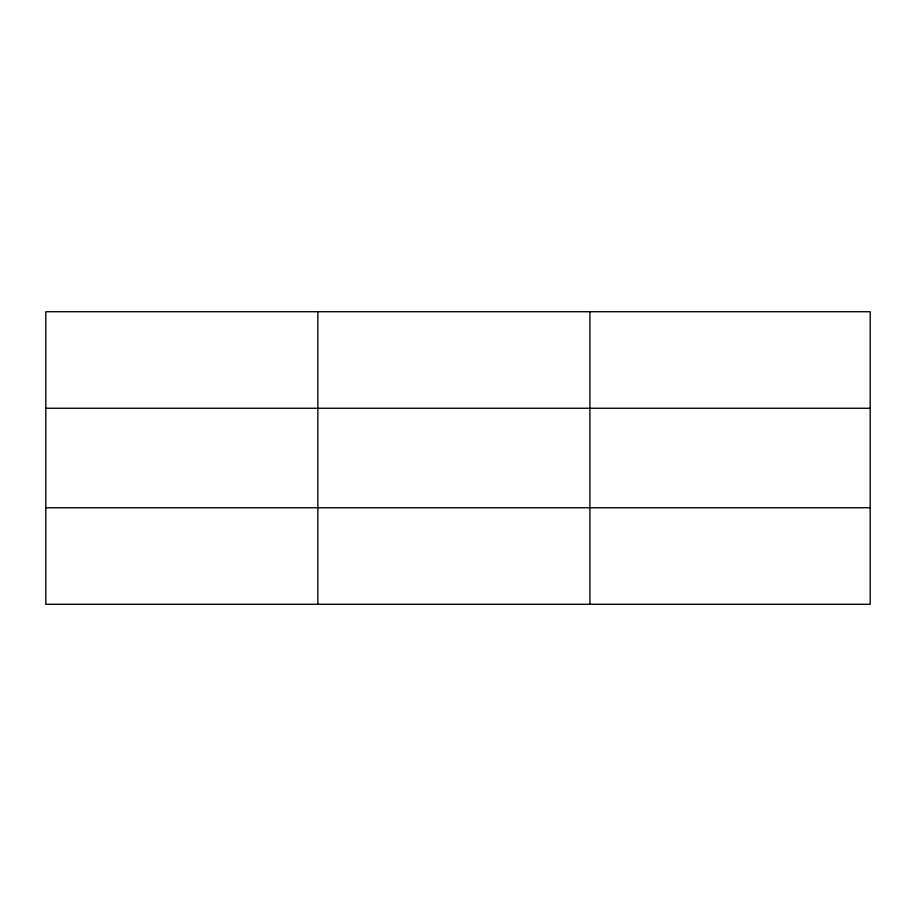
<?xml version="1.0" encoding="UTF-8"?>
<svg xmlns="http://www.w3.org/2000/svg" width="916" height="916" viewBox="0 0 916 916"><rect width="100%" height="100%" fill="white"/><g stroke="black" fill="none" stroke-linecap="round" stroke-linejoin="round"><path stroke-width="1.37" d="M317.852 311.726L317.852 604.274M589.904 311.726L589.904 604.274M870.2 408.261L870.2 311.726L45.8 311.726L45.8 604.274L870.2 604.274L870.2 408.261L45.8 408.261M45.8 507.739L870.2 507.739"/></g></svg>
